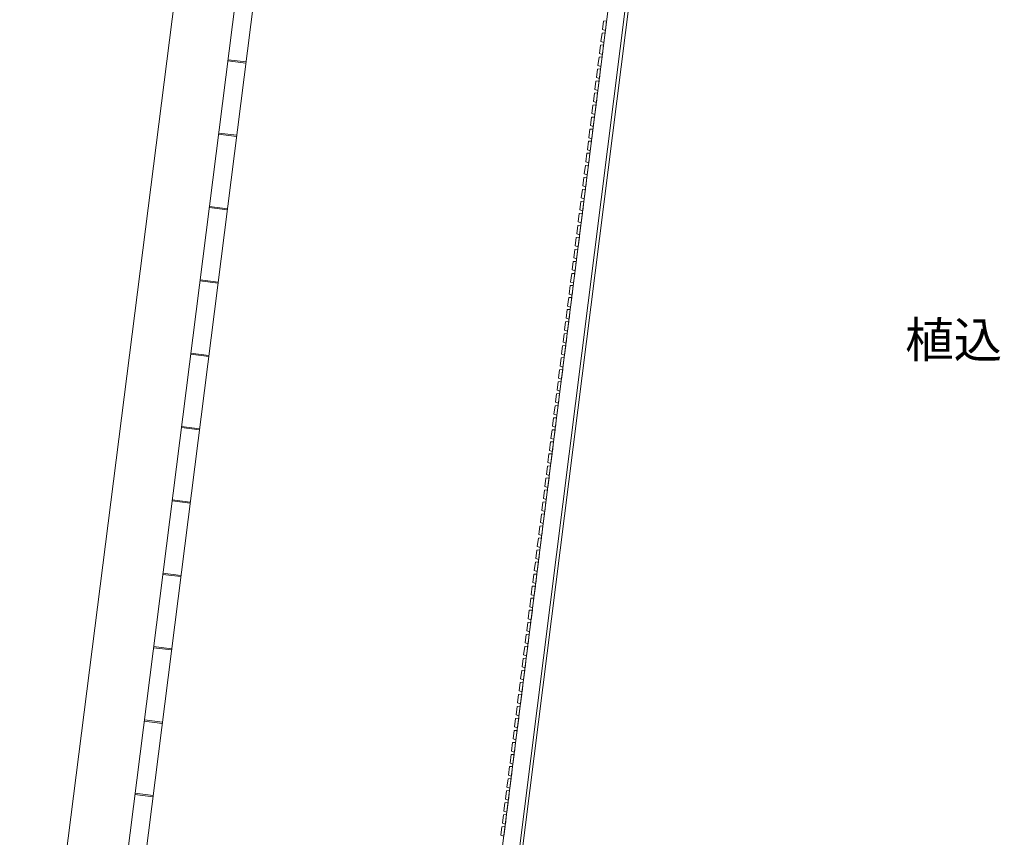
# Model space of a CAD drawing. Units: millimetres at full size, sheet at 1:200; details may follow other scales. Extents: x -96239 to 62349, y -170536 to 17264.
# Drawn here: x -96239 to -88146, y -157181 to -150434 of the extents above; entities that cross this region are included whole.
import ezdxf
from ezdxf.enums import TextEntityAlignment as Align

# ---------------------------------------------------------------- set-up
doc = ezdxf.new("R2010")
doc.units = ezdxf.units.MM
doc.header["$LTSCALE"] = 200
doc.layers.add('0-9_外景', color=7, linetype='Continuous', lineweight=9)
doc.layers.add('0-F_道路', color=7, linetype='Continuous', lineweight=9)
doc.layers.add('0-E_屋外名', color=7, linetype='Continuous')
doc.styles.add('・', font='')
doc.styles.get('・').set_extended_font_data('・')

msp = doc.modelspace()

# ---------------------------------------------------------------- linework, layer by layer
at = {"layer": '0-9_外景'}
for p, q in [((-92963.8, -162884.5), (-90806.7, -145781.2)), ((-92816.3, -162834), (-90683.3, -145921.2)), ((-92790, -162825), (-90661.2, -145946.2)), ((-91429, -150515.5), (-91420.3, -150446.1)), ((-91429, -150515.5), (-91404.8, -150523.6)), ((-91394.8, -150444.2), (-91420.3, -150446.1)), ((-91394.8, -150444.2), (-91404.8, -150523.6)), ((-91432.8, -150545.3), (-91441.5, -150614.7)), ((-91432.8, -150545.3), (-91407.4, -150543.5)), ((-91417.4, -150622.8), (-91407.4, -150543.5)), ((-91445.3, -150644.5), (-91454.1, -150713.9)), ((-91445.3, -150644.5), (-91419.9, -150642.7)), ((-91417.4, -150622.8), (-91441.5, -150614.7)), ((-91429.9, -150722), (-91419.9, -150642.7)), ((-91466.6, -150813.2), (-91457.8, -150743.7)), ((-91432.4, -150741.9), (-91457.8, -150743.7)), ((-91429.9, -150722), (-91454.1, -150713.9)), ((-91432.4, -150741.9), (-91442.4, -150821.3)), ((-91470.3, -150842.9), (-91479.1, -150912.4)), ((-91470.3, -150842.9), (-91444.9, -150841.1)), ((-91466.6, -150813.2), (-91442.4, -150821.3)), ((-91454.9, -150920.5), (-91444.9, -150841.1)), ((-91454.9, -150920.5), (-91479.1, -150912.4)), ((-91491.6, -151011.6), (-91482.8, -150942.1)), ((-91457.4, -150940.3), (-91482.8, -150942.1)), ((-91457.4, -150940.3), (-91467.4, -151019.7)), ((-91495.3, -151041.4), (-91504.1, -151110.8)), ((-91495.3, -151041.4), (-91469.9, -151039.5)), ((-91491.6, -151011.6), (-91467.4, -151019.7)), ((-91479.9, -151118.9), (-91469.9, -151039.5)), ((-91516.6, -151210), (-91507.9, -151140.6)), ((-91482.4, -151138.7), (-91507.9, -151140.6)), ((-91479.9, -151118.9), (-91504.1, -151110.8)), ((-91482.4, -151138.7), (-91492.4, -151218.1)), ((-91520.4, -151239.8), (-91529.1, -151309.2)), ((-91520.4, -151239.8), (-91494.9, -151238)), ((-91516.6, -151210), (-91492.4, -151218.1)), ((-91505, -151317.3), (-91494.9, -151238)), ((-91505, -151317.3), (-91529.1, -151309.2)), ((-91541.6, -151408.4), (-91532.9, -151339)), ((-91541.6, -151408.4), (-91517.5, -151416.5)), ((-91507.5, -151337.2), (-91532.9, -151339)), ((-91507.5, -151337.2), (-91517.5, -151416.5)), ((-91545.4, -151438.2), (-91554.2, -151507.7)), ((-91545.4, -151438.2), (-91520, -151436.4)), ((-91530, -151515.8), (-91520, -151436.4)), ((-91566.7, -151606.9), (-91557.9, -151537.4)), ((-91532.5, -151535.6), (-91557.9, -151537.4)), ((-91530, -151515.8), (-91554.2, -151507.7)), ((-91532.5, -151535.6), (-91542.5, -151615)), ((-91570.4, -151636.6), (-91579.2, -151706.1)), ((-91570.4, -151636.6), (-91545, -151634.8)), ((-91566.7, -151606.9), (-91542.5, -151615)), ((-91555, -151714.2), (-91545, -151634.8)), ((-91591.7, -151805.3), (-91582.9, -151735.9)), ((-91557.5, -151734), (-91582.9, -151735.9)), ((-91555, -151714.2), (-91579.2, -151706.1)), ((-91557.5, -151734), (-91567.5, -151813.4)), ((-91591.7, -151805.3), (-91567.5, -151813.4)), ((-91595.4, -151835.1), (-91604.2, -151904.5)), ((-91595.4, -151835.1), (-91570, -151833.2)), ((-91580, -151912.6), (-91570, -151833.2)), ((-91616.7, -152003.7), (-91608, -151934.3)), ((-91582.5, -151932.5), (-91608, -151934.3)), ((-91580, -151912.6), (-91604.2, -151904.5)), ((-91582.5, -151932.5), (-91592.5, -152011.8)), ((-91620.5, -152033.5), (-91629.2, -152102.9)), ((-91620.5, -152033.5), (-91595, -152031.7)), ((-91616.7, -152003.7), (-91592.5, -152011.8)), ((-91605.1, -152111), (-91595, -152031.7)), ((-91641.7, -152202.2), (-91633, -152132.7)), ((-91607.6, -152130.9), (-91633, -152132.7)), ((-91605.1, -152111), (-91629.2, -152102.9)), ((-91607.6, -152130.9), (-91617.6, -152210.2)), ((-91641.7, -152202.2), (-91617.6, -152210.2)), ((-91645.5, -152231.9), (-91654.3, -152301.4)), ((-91630.1, -152309.5), (-91654.3, -152301.4)), ((-91645.5, -152231.9), (-91620.1, -152230.1)), ((-91630.1, -152309.5), (-91620.1, -152230.1)), ((-91666.8, -152400.6), (-91658, -152331.1)), ((-91632.6, -152329.3), (-91658, -152331.1)), ((-91632.6, -152329.3), (-91642.6, -152408.7)), ((-91670.5, -152430.4), (-91679.3, -152499.8)), ((-91670.5, -152430.4), (-91645.1, -152428.5)), ((-91666.8, -152400.6), (-91642.6, -152408.7)), ((-91655.1, -152507.9), (-91645.1, -152428.5)), ((-91683, -152529.6), (-91691.8, -152599)), ((-91683, -152529.6), (-91657.6, -152527.7)), ((-91655.1, -152507.9), (-91679.3, -152499.8)), ((-91667.6, -152607.1), (-91657.6, -152527.7)), ((-91670.1, -152626.9), (-91695.5, -152628.8)), ((-91667.6, -152607.1), (-91691.8, -152599)), ((-91670.1, -152626.9), (-91680.1, -152706.3)), ((-91704.3, -152698.2), (-91695.5, -152628.8)), ((-91704.3, -152698.2), (-91680.1, -152706.3)), ((-91708.1, -152728), (-91716.8, -152797.4)), ((-91708.1, -152728), (-91682.6, -152726.2)), ((-91692.6, -152805.5), (-91682.6, -152726.2)), ((-91729.3, -152896.7), (-91720.6, -152827.2)), ((-91695.1, -152825.4), (-91720.6, -152827.2)), ((-91692.6, -152805.5), (-91716.8, -152797.4)), ((-91695.1, -152825.4), (-91705.2, -152904.7)), ((-91733.1, -152926.4), (-91741.8, -152995.9)), ((-91733.1, -152926.4), (-91707.7, -152924.6)), ((-91729.3, -152896.7), (-91705.2, -152904.7)), ((-91717.7, -153004), (-91707.7, -152924.6)), ((-91754.4, -153095.1), (-91745.6, -153025.6)), ((-91720.2, -153023.8), (-91745.6, -153025.6)), ((-91717.7, -153004), (-91741.8, -152995.9)), ((-91720.2, -153023.8), (-91730.2, -153103.2)), ((-91754.4, -153095.1), (-91730.2, -153103.2)), ((-91758.1, -153124.9), (-91766.9, -153194.3)), ((-91742.7, -153202.4), (-91766.9, -153194.3)), ((-91758.1, -153124.9), (-91732.7, -153123)), ((-91742.7, -153202.4), (-91732.7, -153123)), ((-91779.4, -153293.5), (-91770.6, -153224.1)), ((-91745.2, -153222.2), (-91770.6, -153224.1)), ((-91745.2, -153222.2), (-91755.2, -153301.6)), ((-91783.1, -153323.3), (-91791.9, -153392.7)), ((-91783.1, -153323.3), (-91757.7, -153321.4)), ((-91779.4, -153293.5), (-91755.2, -153301.6)), ((-91767.7, -153400.8), (-91757.7, -153321.4)), ((-91804.4, -153491.9), (-91795.6, -153422.5)), ((-91770.2, -153420.7), (-91795.6, -153422.5)), ((-91767.7, -153400.8), (-91791.9, -153392.7)), ((-91770.2, -153420.7), (-91780.2, -153500)), ((-91804.4, -153491.9), (-91780.2, -153500)), ((-91808.2, -153521.7), (-91816.9, -153591.2)), ((-91792.7, -153599.2), (-91816.9, -153591.2)), ((-91808.2, -153521.7), (-91782.7, -153519.9)), ((-91792.7, -153599.2), (-91782.7, -153519.9)), ((-91829.4, -153690.4), (-91820.7, -153620.9)), ((-91795.2, -153619.1), (-91820.7, -153620.9)), ((-91795.2, -153619.1), (-91805.3, -153698.5)), ((-91833.2, -153720.1), (-91841.9, -153789.6)), ((-91833.2, -153720.1), (-91807.8, -153718.3)), ((-91829.4, -153690.4), (-91805.3, -153698.5)), ((-91817.8, -153797.7), (-91807.8, -153718.3)), ((-91854.5, -153888.8), (-91845.7, -153819.4)), ((-91820.3, -153817.5), (-91845.7, -153819.4)), ((-91817.8, -153797.7), (-91841.9, -153789.6)), ((-91820.3, -153817.5), (-91830.3, -153896.9)), ((-91858.2, -153918.6), (-91867, -153988)), ((-91858.2, -153918.6), (-91832.8, -153916.7)), ((-91854.5, -153888.8), (-91830.3, -153896.9)), ((-91842.8, -153996.1), (-91832.8, -153916.7)), ((-91842.8, -153996.1), (-91867, -153988)), ((-91879.5, -154087.2), (-91870.7, -154017.8)), ((-91845.3, -154015.9), (-91870.7, -154017.8)), ((-91845.3, -154015.9), (-91855.3, -154095.3)), ((-91883.2, -154117), (-91892, -154186.4)), ((-91883.2, -154117), (-91857.8, -154115.2)), ((-91879.5, -154087.2), (-91855.3, -154095.3)), ((-91867.8, -154194.5), (-91857.8, -154115.2)), ((-91904.5, -154285.7), (-91895.7, -154216.2)), ((-91870.3, -154214.4), (-91895.7, -154216.2)), ((-91867.8, -154194.5), (-91892, -154186.4)), ((-91870.3, -154214.4), (-91880.3, -154293.7)), ((-91908.3, -154315.4), (-91917, -154384.9)), ((-91908.3, -154315.4), (-91882.8, -154313.6)), ((-91904.5, -154285.7), (-91880.3, -154293.7)), ((-91892.8, -154393), (-91882.8, -154313.6)), ((-91892.8, -154393), (-91917, -154384.9)), ((-91920.8, -154414.6), (-91929.5, -154484.1)), ((-91905.4, -154492.2), (-91929.5, -154484.1)), ((-91920.8, -154414.6), (-91895.3, -154412.8)), ((-91905.4, -154492.2), (-91895.3, -154412.8)), ((-91942, -154583.3), (-91933.3, -154513.8)), ((-91907.9, -154512), (-91933.3, -154513.8)), ((-91907.9, -154512), (-91917.9, -154591.4)), ((-91945.8, -154613.1), (-91954.6, -154682.5)), ((-91945.8, -154613.1), (-91920.4, -154611.2)), ((-91942, -154583.3), (-91917.9, -154591.4)), ((-91930.4, -154690.6), (-91920.4, -154611.2)), ((-91967.1, -154781.7), (-91958.3, -154712.3)), ((-91932.9, -154710.4), (-91958.3, -154712.3)), ((-91930.4, -154690.6), (-91954.6, -154682.5)), ((-91932.9, -154710.4), (-91942.9, -154789.8)), ((-91970.8, -154811.5), (-91979.6, -154880.9)), ((-91970.8, -154811.5), (-91945.4, -154809.7)), ((-91967.1, -154781.7), (-91942.9, -154789.8)), ((-91955.4, -154889), (-91945.4, -154809.7)), ((-91955.4, -154889), (-91979.6, -154880.9)), ((-91992.1, -154980.2), (-91983.3, -154910.7)), ((-91957.9, -154908.9), (-91983.3, -154910.7)), ((-91957.9, -154908.9), (-91967.9, -154988.2)), ((-91995.9, -155009.9), (-92004.6, -155079.4)), ((-91995.9, -155009.9), (-91970.4, -155008.1)), ((-91992.1, -154980.2), (-91967.9, -154988.2)), ((-91980.4, -155087.5), (-91970.4, -155008.1)), ((-92017.1, -155178.6), (-92008.4, -155109.1)), ((-91982.9, -155107.3), (-92008.4, -155109.1)), ((-91980.4, -155087.5), (-92004.6, -155079.4)), ((-91982.9, -155107.3), (-91992.9, -155186.7)), ((-92020.9, -155208.3), (-92029.6, -155277.8)), ((-92020.9, -155208.3), (-91995.4, -155206.5)), ((-92017.1, -155178.6), (-91992.9, -155186.7)), ((-92005.5, -155285.9), (-91995.4, -155206.5)), ((-92005.5, -155285.9), (-92029.6, -155277.8)), ((-92042.1, -155377), (-92033.4, -155307.6)), ((-92042.1, -155377), (-92018, -155385.1)), ((-92008, -155305.7), (-92033.4, -155307.6)), ((-92008, -155305.7), (-92018, -155385.1)), ((-92045.9, -155406.8), (-92054.7, -155476.2)), ((-92045.9, -155406.8), (-92020.5, -155404.9)), ((-92030.5, -155484.3), (-92020.5, -155404.9)), ((-92067.2, -155575.4), (-92058.4, -155506)), ((-92033, -155504.2), (-92058.4, -155506)), ((-92030.5, -155484.3), (-92054.7, -155476.2)), ((-92033, -155504.2), (-92043, -155583.5)), ((-92070.9, -155605.2), (-92079.7, -155674.7)), ((-92070.9, -155605.2), (-92045.5, -155603.4)), ((-92067.2, -155575.4), (-92043, -155583.5)), ((-92055.5, -155682.7), (-92045.5, -155603.4)), ((-92058, -155702.6), (-92083.4, -155704.4)), ((-92055.5, -155682.7), (-92079.7, -155674.7)), ((-92058, -155702.6), (-92068, -155782)), ((-92092.2, -155773.9), (-92083.4, -155704.4)), ((-92092.2, -155773.9), (-92068, -155782)), ((-92096, -155803.6), (-92104.7, -155873.1)), ((-92096, -155803.6), (-92070.5, -155801.8)), ((-92080.5, -155881.2), (-92070.5, -155801.8)), ((-92117.2, -155972.3), (-92108.5, -155902.8)), ((-92083, -155901), (-92108.5, -155902.8)), ((-92080.5, -155881.2), (-92104.7, -155873.1)), ((-92083, -155901), (-92093, -155980.4)), ((-92121, -156002.1), (-92129.7, -156071.5)), ((-92121, -156002.1), (-92095.5, -156000.2)), ((-92117.2, -155972.3), (-92093, -155980.4)), ((-92105.6, -156079.6), (-92095.5, -156000.2)), ((-92142.2, -156170.7), (-92133.5, -156101.3)), ((-92108.1, -156099.4), (-92133.5, -156101.3)), ((-92105.6, -156079.6), (-92129.7, -156071.5)), ((-92108.1, -156099.4), (-92118.1, -156178.8)), ((-92142.2, -156170.7), (-92118.1, -156178.8)), ((-92146, -156200.5), (-92154.8, -156269.9)), ((-92130.6, -156278), (-92154.8, -156269.9)), ((-92146, -156200.5), (-92120.6, -156198.7)), ((-92130.6, -156278), (-92120.6, -156198.7)), ((-92158.5, -156299.7), (-92167.3, -156369.2)), ((-92158.5, -156299.7), (-92133.1, -156297.9)), ((-92143.1, -156377.2), (-92133.1, -156297.9)), ((-92179.8, -156468.4), (-92171, -156398.9)), ((-92145.6, -156397.1), (-92171, -156398.9)), ((-92143.1, -156377.2), (-92167.3, -156369.2)), ((-92145.6, -156397.1), (-92155.6, -156476.5)), ((-92183.5, -156498.1), (-92192.3, -156567.6)), ((-92183.5, -156498.1), (-92158.1, -156496.3)), ((-92179.8, -156468.4), (-92155.6, -156476.5)), ((-92168.1, -156575.7), (-92158.1, -156496.3)), ((-92168.1, -156575.7), (-92192.3, -156567.6)), ((-92204.8, -156666.8), (-92196.1, -156597.3)), ((-92204.8, -156666.8), (-92180.6, -156674.9)), ((-92170.6, -156595.5), (-92196.1, -156597.3)), ((-92170.6, -156595.5), (-92180.6, -156674.9)), ((-92208.6, -156696.6), (-92217.3, -156766)), ((-92208.6, -156696.6), (-92183.1, -156694.7)), ((-92193.1, -156774.1), (-92183.1, -156694.7)), ((-92229.8, -156865.2), (-92221.1, -156795.8)), ((-92195.6, -156793.9), (-92221.1, -156795.8)), ((-92193.1, -156774.1), (-92217.3, -156766)), ((-92195.6, -156793.9), (-92205.7, -156873.3)), ((-92233.6, -156895), (-92242.3, -156964.4)), ((-92233.6, -156895), (-92208.2, -156893.2)), ((-92229.8, -156865.2), (-92205.7, -156873.3)), ((-92218.2, -156972.5), (-92208.2, -156893.2)), ((-92254.9, -157063.7), (-92246.1, -156994.2)), ((-92220.7, -156992.4), (-92246.1, -156994.2)), ((-92218.2, -156972.5), (-92242.3, -156964.4)), ((-92220.7, -156992.4), (-92230.7, -157071.7)), ((-92254.9, -157063.7), (-92230.7, -157071.7)), ((-92258.6, -157093.4), (-92267.4, -157162.9)), ((-92258.6, -157093.4), (-92233.2, -157091.6)), ((-92243.2, -157171), (-92233.2, -157091.6)), ((-92243.2, -157171), (-92267.4, -157162.9))]:
    msp.add_line(p, q, dxfattribs=at)
at = {"layer": '0-F_道路'}
for p, q in [((-94707.8, -148281.3), (-96238.7, -160352.1)), ((-94211.8, -148344.2), (-95711.8, -160171.9)), ((-94063, -148363.1), (-95553.7, -160117.8)), ((-94518.8, -150764.8), (-94370, -150783.7)), ((-94520, -150774.7), (-94371.2, -150793.6)), ((-94596.8, -151379.9), (-94448, -151398.7)), ((-94595.5, -151370), (-94446.7, -151388.8)), ((-94672.3, -151975.1), (-94523.4, -151994)), ((-94673.5, -151985), (-94524.7, -152003.9)), ((-94750.3, -152590.2), (-94601.5, -152609.1)), ((-94749, -152580.3), (-94600.2, -152599.1)), ((-94825.7, -153185.4), (-94676.9, -153204.3)), ((-94827, -153195.3), (-94678.2, -153214.2)), ((-94903.8, -153800.5), (-94754.9, -153819.4)), ((-94902.5, -153790.6), (-94753.7, -153809.4)), ((-94980.5, -154405.6), (-94831.7, -154424.5)), ((-94979.2, -154395.7), (-94830.4, -154414.6)), ((-95057.3, -155010.8), (-94908.4, -155029.7)), ((-95056, -155000.9), (-94907.2, -155019.7)), ((-95134, -155615.9), (-94985.2, -155634.8)), ((-95132.7, -155606), (-94983.9, -155624.9)), ((-95210.7, -156221.1), (-95061.9, -156240)), ((-95209.5, -156211.2), (-95060.7, -156230)), ((-95287.5, -156826.2), (-95138.7, -156845.1)), ((-95286.2, -156816.3), (-95137.4, -156835.2))]:
    msp.add_line(p, q, dxfattribs=at)

# ---------------------------------------------------------------- texts
at = {"layer": '0-E_屋外名', "style": '・'}
msp.add_text('植込', height=293.3, dxfattribs=at).set_placement((-88932.1, -153310.3), align=Align.BOTTOM_LEFT)

doc.saveas('drawing.dxf')
